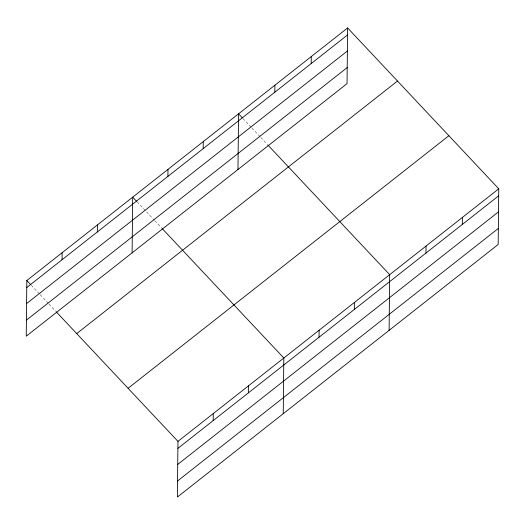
<?xml version="1.0" encoding="UTF-8"?>
<svg xmlns="http://www.w3.org/2000/svg" width="525" height="525" viewBox="0 0 525 525"><rect width="100%" height="100%" fill="white"/><g stroke="black" fill="none" stroke-linecap="round" stroke-linejoin="round"><path stroke-width="0.39" stroke-dasharray="2.62 1.97" d="M242.99 118.538L251.298 127.385M251.856 127.975L260.164 136.822M260.722 137.412L267.369 144.493M137.13 201.889L154.304 220.172M154.862 220.762L161.51 227.837M31.264 285.233L39.578 294.079M40.13 294.669L48.444 303.516M48.996 304.106L55.65 311.187"/><path stroke-width="0.79" d="M26.834 280.514L26.25 336.197L347.038 83.632L347.622 27.95L26.834 280.514L30.712 284.642M62.048 259.737L62.121 252.735M97.335 231.952L97.407 224.949M132.11 252.853L132.694 197.17L136.572 201.298M167.908 176.387L167.98 169.385M56.201 311.771L177.962 441.367L177.378 497.05L498.166 244.486L498.75 188.803L347.622 27.95M203.195 148.608L203.267 141.606M213.176 420.591L213.248 413.588M237.969 169.503L238.553 113.82L242.432 117.948M248.463 392.812L248.535 385.803M274.838 92.203L274.91 85.194M283.238 413.707L283.822 358.024L162.061 228.427M311.194 63.578L311.266 56.575M319.036 337.247L319.108 330.238M354.322 309.461L354.395 302.459M389.097 330.356L389.681 274.673L267.921 145.084M425.965 253.057L426.038 246.054M462.322 224.431L462.394 217.429M26.762 287.516L347.55 34.952M26.591 303.581L347.379 51.017M26.421 320.132L347.209 67.567M76.703 333.598L397.497 81.034M128.087 388.29L448.875 135.719M177.962 441.367L498.75 188.803M177.89 448.376L498.678 195.805M177.719 464.435L498.507 211.87M177.548 480.985L498.337 228.421"/></g></svg>
